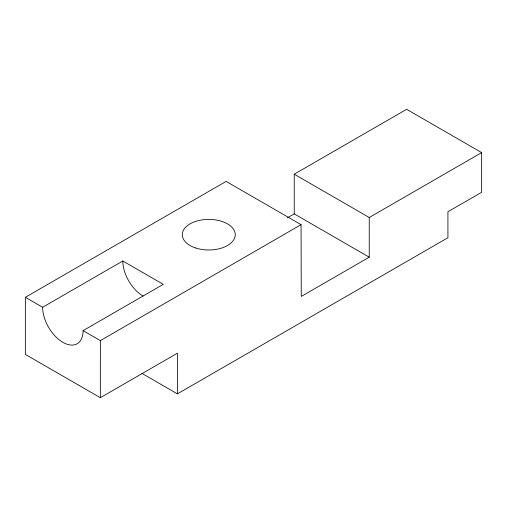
<?xml version="1.0" encoding="UTF-8"?>
<svg xmlns="http://www.w3.org/2000/svg" width="507" height="507" viewBox="0 0 507 507"><rect width="100%" height="100%" fill="white"/><g stroke="black" fill="none" stroke-linecap="round" stroke-linejoin="round"><path stroke-width="0.76" d="M481.65 152.607L369.242 217.509L369.242 257.188L301.259 296.437L301.057 224.671L226.116 181.398L25.35 297.311L25.35 354.412L100.329 397.697L177.406 353.208L177.406 393.869L447.928 237.72L447.928 211.755L481.65 192.286L481.65 152.607L406.639 109.303L294.231 174.199L294.231 213.878L287.431 217.807M100.329 397.697L100.361 340.615L301.057 224.671M42.62 307.28L122.808 260.991L163.273 284.351L83.091 330.646A28.614 16.522 60 0 1 62.855 342.326A28.614 16.522 60 0 1 42.62 307.28L25.35 297.311M294.231 174.199L369.242 217.509M294.231 213.878L369.242 257.188M83.091 330.646L100.361 340.615M141.96 373.406L177.406 393.869M143.037 296.031A28.614 16.522 60 0 1 122.808 260.991M195.518 247.942A26.497 15.299 0 0 0 235.261 234.697A26.497 15.299 0 0 0 195.518 221.445A26.497 15.299 0 0 0 195.518 247.942"/></g></svg>
